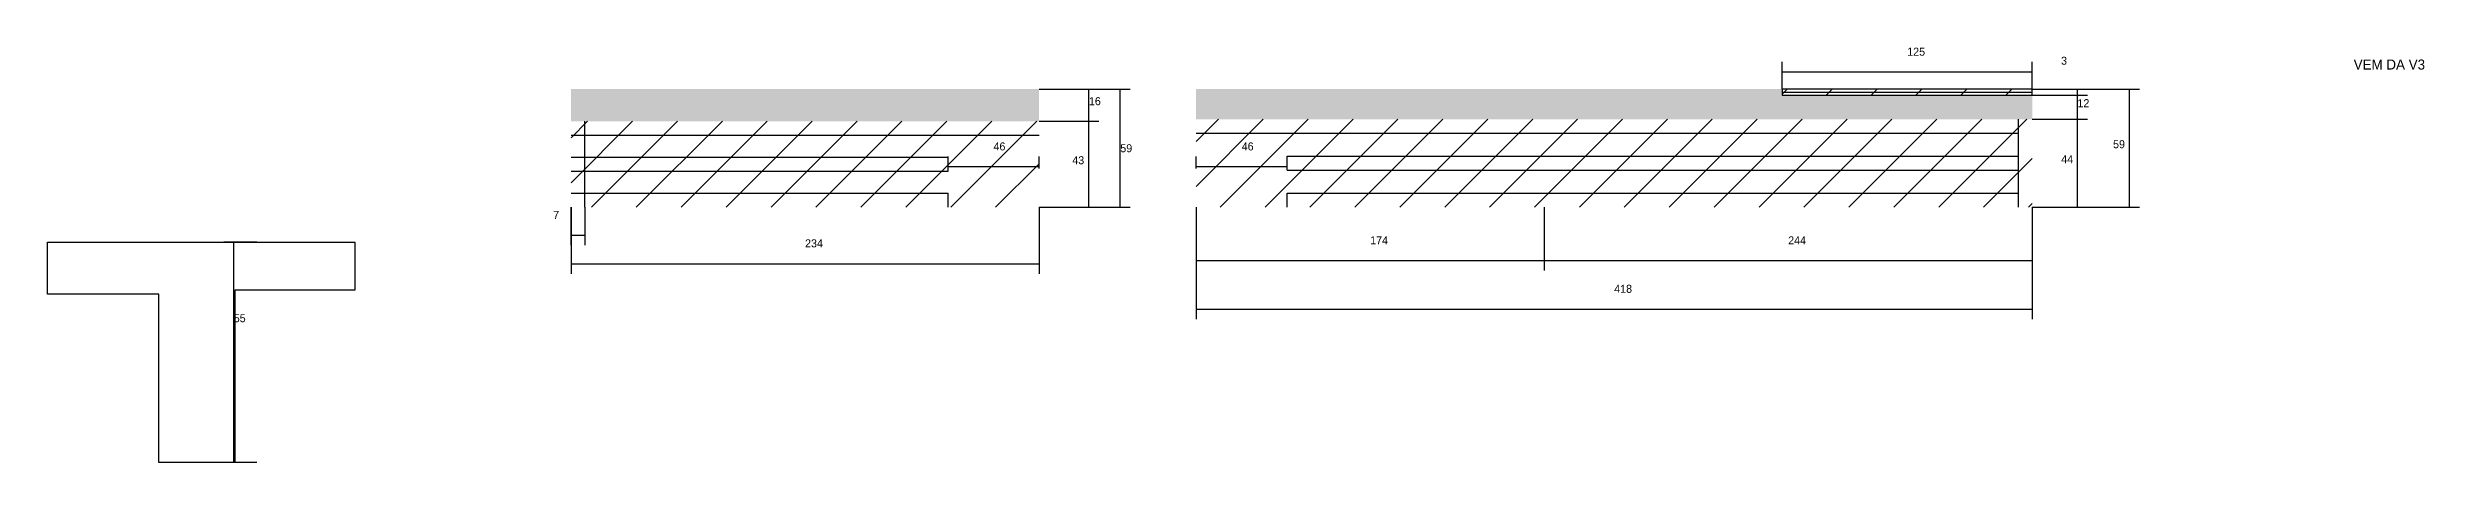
# Model space of a CAD drawing. Header units: metres. Extents: x 3906 to 8002, y 6939 to 8299.
# Drawn here: x 6795 to 7983, y 6939 to 7146 of the extents above; entities that cross this region are included whole.
import ezdxf

# ---------------------------------------------------------------- set-up
doc = ezdxf.new("R2010")
doc.units = ezdxf.units.M
for name, color, linetype in [('CONCRETO', 251, 'Continuous'), ('COTA', 241, 'Continuous'), ('Painéis', 200, 'Continuous'), ('REAPROVEITAMENTO', 251, 'Continuous'), ('SARR_2.2x7', 40, 'Continuous'), ('SARR_EDITAR', 141, 'Continuous'), ('Texto Seção', 7, 'Continuous')]:
    doc.layers.add(name, color=color, linetype=linetype)

msp = doc.modelspace()

# ---------------------------------------------------------------- hatches: boundary and pattern name
at = {"layer": 'COTA'}
h = msp.add_hatch(dxfattribs=at)
h.set_pattern_fill('AR-CONC', scale=0.03)
h.paths.add_polyline_path([(7290.4, 7109.6), (7290.4, 7125.6), (7290.4, 7125.6), (7056.4, 7125.6), (7056.4, 7125.6), (7056.4, 7109.6), (7056.4, 7109.6), (7290.4, 7109.6)])
h = msp.add_hatch(dxfattribs=at)
h.set_pattern_fill('AR-CONC', scale=0.03)
h.paths.add_polyline_path([(7368.9, 7125.6), (7368.9, 7110.6), (7368.9, 7110.6), (7786.9, 7110.6), (7786.9, 7110.6), (7786.9, 7122.6), (7786.9, 7122.6), (7661.9, 7122.6), (7661.9, 7122.6), (7661.9, 7125.6), (7661.9, 7125.6), (7368.9, 7125.6)])
at = {"layer": 'REAPROVEITAMENTO'}
h = msp.add_hatch(dxfattribs=at)
h.set_pattern_fill('ANSI31', scale=5)
h.paths.add_polyline_path([(7661.9, 7122.6), (7661.9, 7125.6), (7661.9, 7125.6), (7786.9, 7125.6), (7786.9, 7125.6), (7786.9, 7122.6), (7786.9, 7122.6), (7661.9, 7122.6)])
h = msp.add_hatch(dxfattribs=at)
h.set_pattern_fill('ANSI31', scale=5)
h.paths.add_polyline_path([(7056.4, 7066.6), (7290.4, 7066.6), (7290.4, 7066.6), (7290.4, 7109.6), (7290.4, 7109.6), (7056.4, 7109.6), (7056.4, 7109.6), (7056.4, 7066.6)])
h = msp.add_hatch(dxfattribs=at)
h.set_pattern_fill('ANSI31', scale=5)
h.paths.add_polyline_path([(7368.9, 7110.6), (7368.9, 7066.6), (7368.9, 7066.6), (7786.9, 7066.6), (7786.9, 7066.6), (7786.9, 7110.6), (7786.9, 7110.6), (7368.9, 7110.6)])

# ---------------------------------------------------------------- linework, layer by layer
at = {"layer": 'CONCRETO'}
msp.add_lwpolyline([(6794.7, 7023.2), (6794.7, 7049.2), (6948.3, 7049.2), (6948.3, 7025.2), (6888.3, 7025.2), (6888.3, 6939.2), (6850.3, 6939.2), (6850.3, 7023.2)], close=True, dxfattribs=at)
at = {"layer": 'COTA'}
for p, q in [((7661.9, 7125.6), (7661.9, 7139.2)), ((7661.9, 7134.2), (7786.9, 7134.2)), ((7786.9, 7125.6), (7786.9, 7139.2)), ((7290.4, 7125.6), (7320.3, 7125.6)), ((7290.4, 7125.6), (7336, 7125.6)), ((7315.3, 7109.6), (7315.3, 7125.6)), ((7331, 7066.6), (7331, 7125.6)), ((7786.9, 7125.6), (7814.5, 7125.6)), ((7786.9, 7125.6), (7840.5, 7125.6)), ((7786.9, 7122.6), (7814.5, 7122.6)), ((7786.9, 7122.6), (7814.5, 7122.6)), ((7809.5, 7122.6), (7809.5, 7125.6)), ((7809.5, 7110.6), (7809.5, 7122.6)), ((7835.5, 7066.6), (7835.5, 7125.6)), ((7290.4, 7109.6), (7320.3, 7109.6)), ((7290.4, 7109.6), (7320.3, 7109.6)), ((7315.3, 7066.6), (7315.3, 7109.6)), ((7786.9, 7110.6), (7814.5, 7110.6)), ((7786.9, 7110.6), (7814.5, 7110.6)), ((7809.5, 7066.6), (7809.5, 7110.6)), ((7244.9, 7086), (7244.9, 7091.9)), ((7244.9, 7086.9), (7290.4, 7086.9)), ((7290.4, 7086), (7290.4, 7091.9)), ((7368.9, 7086), (7368.9, 7091.9)), ((7368.9, 7086.9), (7414.4, 7086.9)), ((7414.4, 7086), (7414.4, 7091.9)), ((7056.3, 7066.6), (7056.3, 7047.7)), ((7056.4, 7066.6), (7056.4, 7033.3)), ((7063.3, 7066.6), (7063.3, 7047.7)), ((7290.4, 7066.6), (7290.4, 7033.3)), ((7290.4, 7066.6), (7320.3, 7066.6)), ((7290.4, 7066.6), (7336, 7066.6)), ((7368.9, 7066.6), (7368.9, 7035.1)), ((7368.9, 7066.6), (7368.9, 7010.8)), ((7542.9, 7066.6), (7542.9, 7035.1)), ((7542.9, 7066.6), (7542.9, 7035.1)), ((7786.9, 7066.6), (7786.9, 7035.1)), ((7786.9, 7066.6), (7786.9, 7010.8)), ((7786.9, 7066.6), (7814.5, 7066.6)), ((7786.9, 7066.6), (7840.5, 7066.6)), ((6899.3, 7049.2), (6882.8, 7049.2)), ((6887.8, 6939.2), (6887.8, 7049.2)), ((7056.3, 7052.7), (7063.3, 7052.7)), ((7056.4, 7038.3), (7290.4, 7038.3)), ((7368.9, 7040.1), (7542.9, 7040.1)), ((7542.9, 7040.1), (7786.9, 7040.1)), ((7368.9, 7015.8), (7786.9, 7015.8)), ((6899.3, 6939.2), (6882.8, 6939.2))]:
    msp.add_line(p, q, dxfattribs=at)
at = {"layer": 'Painéis'}
msp.add_lwpolyline([(7786.9, 7125.6), (7661.9, 7125.6), (7661.9, 7122.6), (7786.9, 7122.6)], close=True, dxfattribs=at)
at = {"layer": 'SARR_2.2x7'}
for p, q in [((7063.3, 7066.6), (7063.3, 7109.6)), ((7780, 7066.6), (7780, 7110.6)), ((7056.4, 7102.6), (7290.4, 7102.6)), ((7368.9, 7103.6), (7542.9, 7103.6)), ((7542.9, 7103.6), (7780, 7103.6)), ((7056.4, 7091.6), (7244.9, 7091.6)), ((7056.4, 7084.6), (7244.9, 7084.6)), ((7244.9, 7084.6), (7244.9, 7091.6)), ((7414.4, 7092.1), (7542.9, 7092.1)), ((7414.4, 7085.1), (7414.4, 7092.1)), ((7414.4, 7085.1), (7542.9, 7085.1)), ((7542.9, 7092.1), (7780, 7092.1)), ((7542.9, 7085.1), (7780, 7085.1)), ((7056.4, 7073.6), (7244.9, 7073.6)), ((7244.9, 7066.6), (7244.9, 7073.6)), ((7414.4, 7073.6), (7542.9, 7073.6)), ((7414.4, 7066.6), (7414.4, 7073.6)), ((7542.9, 7073.6), (7780, 7073.6))]:
    msp.add_line(p, q, dxfattribs=at)
at = {"layer": 'SARR_EDITAR'}
msp.add_line((7661.9, 7124.1), (7786.9, 7124.1), dxfattribs=at)

# ---------------------------------------------------------------- texts
at = {"layer": 'COTA'}
for s, p in [('125', (7724.4, 7142.3)), ('3', (7801.3, 7137.8)), ('16', (7315.3, 7117.6)), ('12', (7809.5, 7116.6)), ('46', (7267.6, 7095)), ('59', (7331, 7094.1)), ('46', (7391.7, 7095)), ('59', (7827.3, 7096.1)), ('43', (7307, 7088.1)), ('44', (7801.4, 7088.6)), ('7', (7047.5, 7060.8)), ('234', (7173.4, 7046.6)), ('174', (7455.9, 7048.1)), ('244', (7664.9, 7048.1)), ('418', (7577.9, 7023.9)), ('55', (6887.8, 7009.2))]:
    msp.add_text(s, height=4, dxfattribs=at).set_placement(p)
at = {"layer": 'Texto Seção'}
msp.add_text('VEM DA V3', height=5, dxfattribs=at).set_placement((7947.6, 7135.4))

doc.saveas('drawing.dxf')
